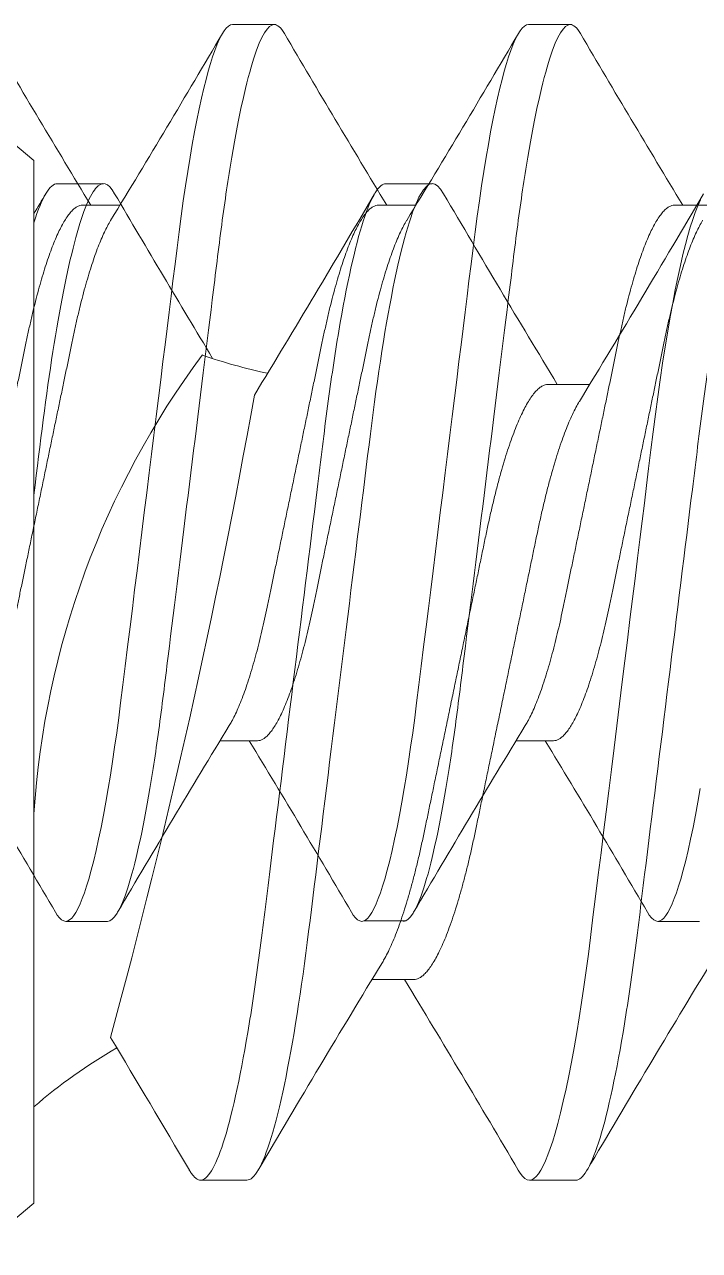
# Model space of a CAD drawing. Header units: inches. Extents: x 129892 to 140765, y 18172 to 24435.
# Drawn here: x 135166.22 to 135169.46, y 20805.65 to 20811.53 of the extents above; entities that cross this region are included whole.
import ezdxf

# ---------------------------------------------------------------- set-up
doc = ezdxf.new("R2010")
doc.units = ezdxf.units.IN
doc.header["$MEASUREMENT"] = 0

# ---------------------------------------------------------------- blocks, each defined once
blk = doc.blocks.new('A$C39E56D7B')
at = {"color": 0, "linetype": 'Continuous', "lineweight": 0}
for p, q in [((2.992, 6.5675), (2.722, 6.7941)), ((2.992, 1.5675), (2.992, 6.5675)), ((2.992, 1.5675), (2.722, 1.341))]:
    blk.add_line(p, q, dxfattribs=at)
at = {"color": 7, "linetype": 'Continuous', "lineweight": 15}
for p, q in [((3.1031, 6.4569), (3.3253, 6.4569)), ((4.6809, 6.4569), (4.9031, 6.4569)), ((2.992, 6.2698), (2.992, 6.3117)), ((2.992, 6.2698), (2.992, 4.9635)), ((5.4587, 5.4946), (5.6588, 5.4946)), ((2.992, 4.9635), (2.992, 3.4353)), ((4.8142, 2.6404), (4.614, 2.6404)), ((4.0142, 1.6782), (3.792, 1.6782)), ((5.592, 1.6782), (5.3698, 1.6782))]:
    blk.add_line(p, q, dxfattribs=at)
blk.add_lwpolyline([(5.3156, 1.7267), (5.3247, 1.712), (5.3365, 1.697), (5.3479, 1.6865), (5.359, 1.6802), (5.3698, 1.6782), (5.38, 1.68), (5.3906, 1.6857), (5.4014, 1.6952), (5.4125, 1.7086), (5.4239, 1.7261), (5.4355, 1.7476), (5.4466, 1.7716), (5.4579, 1.7993), (5.4694, 1.8305), (5.4809, 1.8653), (5.4926, 1.9036), (5.5056, 1.9505), (5.5187, 2.0015), (5.5318, 2.0566), (5.5449, 2.1155), (5.5578, 2.1781), (5.5707, 2.2441), (5.5834, 2.3134), (5.5959, 2.3857), (5.6076, 2.457), (5.6191, 2.5305), (5.6303, 2.606), (5.6413, 2.6833), (5.6519, 2.7622), (5.6623, 2.8423), (5.6742, 2.9387), (5.6866, 3.0385), (5.6994, 3.1417), (5.7126, 3.2481), (5.7247, 3.3454), (5.737, 3.4447), (5.7495, 3.5457), (5.7622, 3.6483), (5.7751, 3.752), (5.7881, 3.8567), (5.8011, 3.9619), (5.8142, 4.0675), (5.8267, 4.1679), (5.8391, 4.2679), (5.8514, 4.3675), (5.8637, 4.4663), (5.8758, 4.564), (5.8878, 4.6604), (5.8989, 4.75), (5.9098, 4.838), (5.9205, 4.9243), (5.931, 5.0088), (5.9412, 5.0912), (5.9523, 5.1807), (5.963, 5.2674), (5.9738, 5.352), (5.9849, 5.4354), (5.9964, 5.517), (6.0082, 5.5967), (6.0202, 5.6743), (6.0325, 5.7493), (6.0444, 5.8181), (6.0565, 5.8842), (6.0687, 5.9473), (6.081, 6.0074), (6.0934, 6.0642), (6.1058, 6.1175), (6.1176, 6.1645), (6.1293, 6.2082), (6.141, 6.2485), (6.1526, 6.2853), (6.1641, 6.3186), (6.1768, 6.3514), (6.1893, 6.3798)], dxfattribs=at)
for centre, radius, start, end in [((-106.9915, 71.2391), 127.7179, 329.445036, 329.495535), ((76.5843, 49.4486), 84.9197, 210.452863, 211.072821), ((-59.0122, 43.7749), 73.798, 328.706734, 329.580312), ((71.2032, 45.3215), 76.8291, 210.429883, 211.2238), ((-54.762, 42.1837), 70.6877, 328.655364, 329.595764), ((7.1162, 3.1693), 4.1327, 143.37063, 176.30864), ((4.6251, 7.9838), 2.4892, 250.63633, 258.1346), ((-30.4576, 11.5554), 35.0445, 344.79318, 349.95502), ((65.0321, -34.0469), 70.6845, 148.655342, 149.595785), ((67.7944, -34.7551), 72.0645, 148.664342, 149.586785), ((-60.9329, -37.188), 76.8322, 30.429898, 31.223784), ((-76.1029, -45.2441), 92.6324, 30.468341, 30.926406), ((4.6251, 0.1512), 2.4892, 119.74579, 131)]:
    blk.add_arc(centre, radius, start, end, dxfattribs=at)
for points, knots in [([(2.992, 4.9635), (3.0235, 5.2176), (3.0507, 5.4438), (3.1159, 5.8589), (3.1514, 6.0394), (3.2219, 6.3081), (3.2568, 6.3956), (3.3198, 6.4718), (3.3469, 6.4641), (3.3795, 6.4088)], [0, 0, 0, 0, 0.25, 0.25, 0.5, 0.5, 0.75, 0.75, 1, 1, 1, 1]), ([(3.792, 1.6782), (3.8241, 1.6782), (3.8615, 1.7363), (3.9398, 1.9786), (3.9805, 2.1624), (4.037, 2.4974), (4.055, 2.6186), (4.0887, 2.8713), (4.1044, 3.0026), (4.1572, 3.4283), (4.1968, 3.7474), (4.2762, 4.3876), (4.3157, 4.7068), (4.3685, 5.1325), (4.3842, 5.2638), (4.4179, 5.5165), (4.4359, 5.6376), (4.4924, 5.9727), (4.5331, 6.1565), (4.6114, 6.3987), (4.6488, 6.4569), (4.6809, 6.4569)], [0, 0, 0, 0, 0.125, 0.125, 0.25, 0.25, 0.3125, 0.3125, 0.375, 0.375, 0.5, 0.5, 0.625, 0.625, 0.6875, 0.6875, 0.75, 0.75, 0.875, 0.875, 1, 1, 1, 1]), ([(4.0142, 1.6782), (4.0484, 1.6782), (4.0886, 1.7446), (4.1725, 2.0194), (4.2158, 2.2274), (4.2942, 2.7232), (4.3263, 2.9999), (4.4045, 3.6308), (4.4478, 3.98), (4.5317, 4.6565), (4.572, 4.9813), (4.6405, 5.5336), (4.6805, 5.7917), (4.7644, 6.1944), (4.8077, 6.3365), (4.8861, 6.474), (4.9182, 6.4751), (4.9573, 6.4088)], [0, 0, 0, 0, 0.125, 0.125, 0.25, 0.25, 0.375, 0.375, 0.5, 0.5, 0.625, 0.625, 0.75, 0.75, 0.875, 0.875, 1, 1, 1, 1]), ([(5.592, 1.6782), (5.6241, 1.6782), (5.6615, 1.7363), (5.7398, 1.9786), (5.7805, 2.1624), (5.837, 2.4974), (5.855, 2.6186), (5.8887, 2.8713), (5.9044, 3.0026), (5.9572, 3.4283), (5.9968, 3.7474), (6.0762, 4.3876), (6.1157, 4.7068), (6.1685, 5.1325), (6.1842, 5.2638), (6.2179, 5.5165), (6.2359, 5.6376), (6.2924, 5.9727), (6.3331, 6.1565), (6.4114, 6.3987), (6.4488, 6.4569), (6.4809, 6.4569)], [0, 0, 0, 0, 0.125, 0.125, 0.25, 0.25, 0.3125, 0.3125, 0.375, 0.375, 0.5, 0.5, 0.625, 0.625, 0.6875, 0.6875, 0.75, 0.75, 0.875, 0.875, 1, 1, 1, 1]), ([(4.6638, 2.7224), (4.6679, 2.7292), (4.6774, 2.7449), (4.6928, 2.775), (4.71, 2.8122), (4.7275, 2.8545), (4.7449, 2.9009), (4.7621, 2.9512), (4.7792, 3.0051), (4.7957, 3.0615), (4.8115, 3.1197), (4.8267, 3.1793), (4.8414, 3.2409), (4.8557, 3.3042), (4.8693, 3.3693), (4.8832, 3.4365), (4.8977, 3.5061), (4.9129, 3.5793), (4.9288, 3.6559), (4.9453, 3.7357), (4.9622, 3.8171), (4.9794, 3.8999), (4.9968, 3.9835), (5.014, 4.0662), (5.0309, 4.1478), (5.0475, 4.2276), (5.0639, 4.3067), (5.0801, 4.3847), (5.096, 4.4612), (5.1115, 4.536), (5.1266, 4.6086), (5.1414, 4.68), (5.1559, 4.7499), (5.1701, 4.8186), (5.185, 4.8852), (5.2003, 4.95), (5.2162, 5.0126), (5.2323, 5.0718), (5.2485, 5.1273), (5.2648, 5.179), (5.2812, 5.2274), (5.2978, 5.2724), (5.3145, 5.3135), (5.3311, 5.3507), (5.3477, 5.3838), (5.3643, 5.4131), (5.381, 5.4383), (5.3975, 5.4591), (5.4136, 5.4752), (5.4292, 5.4864), (5.4443, 5.4933), (5.4539, 5.4942), (5.4587, 5.4946)], [0, 0, 0, 0, 0.015027, 0.035073, 0.056128, 0.077201, 0.098252, 0.119243, 0.140134, 0.160888, 0.180539, 0.200002, 0.21925, 0.238259, 0.257019, 0.275892, 0.295017, 0.314372, 0.334863, 0.355543, 0.376377, 0.397327, 0.418355, 0.439423, 0.459535, 0.479612, 0.49962, 0.519527, 0.5393, 0.558909, 0.578323, 0.597517, 0.61736, 0.636998, 0.656867, 0.677003, 0.697377, 0.717959, 0.737767, 0.757701, 0.777729, 0.797817, 0.817931, 0.838038, 0.858101, 0.878089, 0.89891, 0.919574, 0.940047, 0.960295, 0.980289, 1, 1, 1, 1]), ([(4.8142, 2.6404), (4.8188, 2.6408), (4.828, 2.6416), (4.8423, 2.6479), (4.8572, 2.6581), (4.8725, 2.6727), (4.8882, 2.6916), (4.9042, 2.7149), (4.9205, 2.7426), (4.9373, 2.775), (4.9544, 2.8122), (4.9719, 2.8545), (4.9893, 2.9009), (5.0066, 2.9512), (5.0236, 3.0051), (5.0401, 3.0615), (5.056, 3.1197), (5.0712, 3.1793), (5.0859, 3.2409), (5.1001, 3.3042), (5.1137, 3.3693), (5.1277, 3.4365), (5.1421, 3.5061), (5.1573, 3.5793), (5.1732, 3.6559), (5.1898, 3.7357), (5.2067, 3.8171), (5.2239, 3.8999), (5.2412, 3.9835), (5.2584, 4.0662), (5.2753, 4.1478), (5.2919, 4.2276), (5.3083, 4.3067), (5.3245, 4.3847), (5.3404, 4.4612), (5.3559, 4.536), (5.371, 4.6086), (5.3858, 4.68), (5.4004, 4.7499), (5.4146, 4.8186), (5.4294, 4.8852), (5.4448, 4.95), (5.4606, 5.0126), (5.4767, 5.0718), (5.493, 5.1273), (5.5092, 5.179), (5.5257, 5.2274), (5.5423, 5.2724), (5.5589, 5.3135), (5.5756, 5.3508), (5.5921, 5.3835), (5.6033, 5.4042), (5.6089, 5.4126), (5.6091, 5.413)], [0, 0, 0, 0, 0.018809, 0.037876, 0.057178, 0.076688, 0.096379, 0.116219, 0.136178, 0.156223, 0.177278, 0.198351, 0.219402, 0.240393, 0.261284, 0.282037, 0.301688, 0.321151, 0.340399, 0.359407, 0.378167, 0.39704, 0.416165, 0.435519, 0.45601, 0.47669, 0.497523, 0.518473, 0.539501, 0.560569, 0.58068, 0.600757, 0.620765, 0.640672, 0.660445, 0.680053, 0.699467, 0.718661, 0.738503, 0.758141, 0.77801, 0.798146, 0.81852, 0.839101, 0.858909, 0.878842, 0.89887, 0.918958, 0.939072, 0.959178, 0.979242, 0.999229, 1, 1, 1, 1]), ([(3.7378, 1.7267), (3.7408, 1.7216), (3.7479, 1.7098), (3.7587, 1.6964), (3.7701, 1.6858), (3.7813, 1.6794), (3.7884, 1.6786), (3.792, 1.6782)], [0, 0, 0, 0, 0.162479, 0.37481, 0.585282, 0.79373, 1, 1, 1, 1])]:
    blk.add_open_spline(points, degree=3, knots=knots, dxfattribs=at)
blk.add_open_spline([(2.992, 6.2698), (3.0321, 6.3961), (3.0704, 6.4569), (3.1031, 6.4569)], degree=3, dxfattribs=at)
blk = doc.blocks.new('A$C12DD3AAC')
at = {"color": 7, "linetype": 'Continuous', "lineweight": 15}
for p, q in [((22.9455, 6.2176), (23.1455, 6.2176)), ((24.3655, 6.2176), (24.5655, 6.2176)), ((22.2255, 5.3516), (22.4056, 5.3516)), ((23.6455, 5.3516), (23.8256, 5.3516)), ((25.0655, 5.3516), (25.2456, 5.3516)), ((23.0655, 2.7828), (22.8853, 2.7828)), ((24.4855, 2.7828), (24.3053, 2.7828)), ((22.3455, 1.9168), (22.1455, 1.9168)), ((23.7747, 1.9185), (23.5747, 1.9185)), ((25.1855, 1.9168), (24.9855, 1.9168))]:
    blk.add_line(p, q, dxfattribs=at)
for points in [[(22.0967, 1.9605), (22.1049, 1.9472), (22.1155, 1.9338), (22.1258, 1.9243), (22.1358, 1.9187), (22.1455, 1.9168), (22.1547, 1.9185), (22.1642, 1.9236), (22.1739, 1.9321), (22.184, 1.9442), (22.1942, 1.9599), (22.2046, 1.9793), (22.2147, 2.0009), (22.2248, 2.0258), (22.2351, 2.0539), (22.2455, 2.0852), (22.256, 2.1197), (22.2678, 2.1619), (22.2796, 2.2078), (22.2913, 2.2573), (22.3031, 2.3104), (22.3148, 2.3667), (22.3263, 2.4262), (22.3378, 2.4885), (22.349, 2.5536), (22.3596, 2.6177), (22.3699, 2.6839), (22.38, 2.7518), (22.3898, 2.8214), (22.3994, 2.8924), (22.4087, 2.9645), (22.4195, 3.0513), (22.4307, 3.1411), (22.4422, 3.234), (22.454, 3.3297), (22.4649, 3.4173), (22.476, 3.5066), (22.4873, 3.5976), (22.4987, 3.6899), (22.5103, 3.7832), (22.522, 3.8774), (22.5337, 3.9722), (22.5455, 4.0672), (22.5567, 4.1575), (22.5679, 4.2476), (22.579, 4.3372), (22.59, 4.4261), (22.6009, 4.514), (22.6117, 4.6008), (22.6217, 4.6814), (22.6315, 4.7606), (22.6411, 4.8383), (22.6506, 4.9143), (22.6598, 4.9885), (22.6697, 5.0691), (22.6794, 5.1471), (22.6891, 5.2233), (22.6991, 5.2983), (22.7095, 5.3718), (22.7201, 5.4435), (22.7309, 5.5133), (22.742, 5.5808), (22.7527, 5.6427), (22.7635, 5.7022), (22.7745, 5.759), (22.7856, 5.8131), (22.7967, 5.8642), (22.8079, 5.9122), (22.8185, 5.9545), (22.8291, 5.9938), (22.8396, 6.0301), (22.85, 6.0632), (22.8604, 6.0931), (22.8718, 6.1227), (22.883, 6.1483), (22.8941, 6.1698), (22.9049, 6.1872), (22.9155, 6.2007), (22.9258, 6.2101), (22.9358, 6.2158), (22.9455, 6.2176), (22.9455, 6.2176)], [(23.5167, 1.9605), (23.5249, 1.9472), (23.5355, 1.9338), (23.5458, 1.9243), (23.5558, 1.9187), (23.5655, 1.9168), (23.5747, 1.9185), (23.5842, 1.9236), (23.5939, 1.9321), (23.604, 1.9442), (23.6142, 1.9599), (23.6246, 1.9793), (23.6347, 2.0009), (23.6448, 2.0258), (23.6551, 2.0539), (23.6655, 2.0852), (23.676, 2.1197), (23.6878, 2.1619), (23.6996, 2.2078), (23.7113, 2.2573), (23.7231, 2.3104), (23.7348, 2.3667), (23.7463, 2.4262), (23.7578, 2.4885), (23.769, 2.5536), (23.7796, 2.6177), (23.7899, 2.6839), (23.8, 2.7518), (23.8098, 2.8214), (23.8194, 2.8924), (23.8287, 2.9645), (23.8395, 3.0513), (23.8507, 3.1411), (23.8622, 3.234), (23.874, 3.3297), (23.8849, 3.4173), (23.896, 3.5066), (23.9073, 3.5976), (23.9187, 3.6899), (23.9303, 3.7832), (23.942, 3.8774), (23.9537, 3.9722), (23.9655, 4.0672), (23.9767, 4.1575), (23.9879, 4.2476), (23.999, 4.3372), (24.01, 4.4261), (24.0209, 4.514), (24.0317, 4.6008), (24.0417, 4.6814), (24.0515, 4.7606), (24.0611, 4.8383), (24.0706, 4.9143), (24.0798, 4.9885), (24.0897, 5.0691), (24.0994, 5.1471), (24.1091, 5.2233), (24.1191, 5.2983), (24.1295, 5.3718), (24.1401, 5.4435), (24.1509, 5.5133), (24.162, 5.5808), (24.1727, 5.6427), (24.1835, 5.7022), (24.1945, 5.759), (24.2056, 5.8131), (24.2167, 5.8642), (24.2279, 5.9122), (24.2385, 5.9545), (24.2491, 5.9938), (24.2596, 6.0301), (24.27, 6.0632), (24.2804, 6.0931), (24.2918, 6.1227), (24.303, 6.1483), (24.3141, 6.1698), (24.3249, 6.1872), (24.3355, 6.2007), (24.3458, 6.2101), (24.3558, 6.2158), (24.3655, 6.2176), (24.3655, 6.2176)], [(24.9367, 1.9605), (24.9449, 1.9472), (24.9555, 1.9338), (24.9658, 1.9243), (24.9758, 1.9187), (24.9855, 1.9168), (24.9947, 1.9185), (25.0042, 1.9236), (25.0139, 1.9321), (25.024, 1.9442), (25.0342, 1.9599), (25.0446, 1.9793), (25.0547, 2.0009), (25.0648, 2.0258), (25.0751, 2.0539), (25.0855, 2.0852), (25.096, 2.1197), (25.1078, 2.1619), (25.1196, 2.2078), (25.1313, 2.2573), (25.1431, 2.3104), (25.1548, 2.3667), (25.1663, 2.4262), (25.1778, 2.4885), (25.189, 2.5536)]]:
    blk.add_lwpolyline(points, dxfattribs=at)
for centre, radius, start, end in [((82.1007, 41.6166), 69.9674, 210.434483, 211.21919), ((-31.9731, 38.3717), 63.6189, 328.655364, 329.595764), ((83.5207, 41.6166), 69.9674, 210.434483, 211.21919), ((-30.5531, 38.3717), 63.6189, 328.655364, 329.595764), ((84.9407, 41.6166), 69.9674, 210.434483, 211.21919), ((78.3277, -30.8732), 64.8581, 148.664342, 149.586785), ((79.7477, -30.8732), 64.8581, 148.664342, 149.586785), ((-37.5269, -33.0627), 69.149, 30.429898, 31.223784), ((-36.1069, -33.0627), 69.149, 30.429898, 31.223784), ((-35.3784, -33.4755), 69.9543, 30.434506, 31.219258)]:
    blk.add_arc(centre, radius, start, end, dxfattribs=at)
for points, knots in [([(22.3455, 1.9168), (22.3744, 1.9168), (22.408, 1.9691), (22.4785, 2.1871), (22.5152, 2.3526), (22.566, 2.6541), (22.5822, 2.7632), (22.6125, 2.9906), (22.6266, 3.1088), (22.6742, 3.4919), (22.7098, 3.7791), (22.7812, 4.3553), (22.8168, 4.6425), (22.8644, 5.0257), (22.8785, 5.1438), (22.9088, 5.3713), (22.925, 5.4803), (22.9758, 5.7819), (23.0125, 5.9473), (23.083, 6.1653), (23.1166, 6.2176), (23.1455, 6.2176)], [0, 0, 0, 0, 0.125, 0.125, 0.25, 0.25, 0.3125, 0.3125, 0.375, 0.375, 0.5, 0.5, 0.625, 0.625, 0.6875, 0.6875, 0.75, 0.75, 0.875, 0.875, 1, 1, 1, 1]), ([(23.7655, 1.9168), (23.7944, 1.9168), (23.828, 1.9691), (23.8985, 2.1871), (23.9352, 2.3526), (23.986, 2.6541), (24.0022, 2.7632), (24.0325, 2.9906), (24.0466, 3.1088), (24.0942, 3.4919), (24.1298, 3.7791), (24.2012, 4.3553), (24.2368, 4.6425), (24.2844, 5.0257), (24.2985, 5.1438), (24.3288, 5.3713), (24.345, 5.4803), (24.3958, 5.7819), (24.4325, 5.9473), (24.503, 6.1653), (24.5366, 6.2176), (24.5655, 6.2176)], [0, 0, 0, 0, 0.125, 0.125, 0.25, 0.25, 0.3125, 0.3125, 0.375, 0.375, 0.5, 0.5, 0.625, 0.625, 0.6875, 0.6875, 0.75, 0.75, 0.875, 0.875, 1, 1, 1, 1]), ([(21.5101, 2.8566), (21.5138, 2.8627), (21.5224, 2.8768), (21.5363, 2.904), (21.5517, 2.9374), (21.5674, 2.9755), (21.5831, 3.0172), (21.5986, 3.0625), (21.614, 3.1111), (21.6288, 3.1617), (21.6431, 3.2142), (21.6568, 3.2678), (21.67, 3.3233), (21.6828, 3.3802), (21.6951, 3.4388), (21.7076, 3.4993), (21.7206, 3.5619), (21.7343, 3.6278), (21.7486, 3.6967), (21.7635, 3.7685), (21.7787, 3.8419), (21.7942, 3.9163), (21.8098, 3.9916), (21.8253, 4.0661), (21.8405, 4.1394), (21.8554, 4.2113), (21.8702, 4.2825), (21.8848, 4.3527), (21.8991, 4.4215), (21.913, 4.4888), (21.9266, 4.5542), (21.94, 4.6185), (21.953, 4.6814), (21.9658, 4.7432), (21.9792, 4.8031), (21.993, 4.8615), (22.0073, 4.9178), (22.0218, 4.9711), (22.0364, 5.021), (22.051, 5.0676), (22.0658, 5.1111), (22.0807, 5.1516), (22.0957, 5.1886), (22.1107, 5.2221), (22.1256, 5.2519), (22.1406, 5.2782), (22.1556, 5.3009), (22.1704, 5.3196), (22.1849, 5.3341), (22.199, 5.3442), (22.2125, 5.3504), (22.2212, 5.3512), (22.2255, 5.3516)], [0, 0, 0, 0, 0.015022, 0.035067, 0.056123, 0.077196, 0.098247, 0.119238, 0.140129, 0.160884, 0.180534, 0.199997, 0.219246, 0.238254, 0.257015, 0.275888, 0.295014, 0.314368, 0.334859, 0.35554, 0.376373, 0.397323, 0.418352, 0.43942, 0.459532, 0.479609, 0.499618, 0.519525, 0.539298, 0.558906, 0.578321, 0.597515, 0.617358, 0.636996, 0.656865, 0.677001, 0.697376, 0.717957, 0.737765, 0.757699, 0.777727, 0.797816, 0.81793, 0.838037, 0.858101, 0.878088, 0.898909, 0.919573, 0.940046, 0.960295, 0.980289, 1, 1, 1, 1]), ([(22.9301, 2.8566), (22.9338, 2.8627), (22.9424, 2.8768), (22.9563, 2.904), (22.9717, 2.9374), (22.9874, 2.9755), (23.0031, 3.0172), (23.0186, 3.0625), (23.034, 3.1111), (23.0488, 3.1617), (23.0631, 3.2142), (23.0768, 3.2678), (23.09, 3.3233), (23.1028, 3.3802), (23.1151, 3.4388), (23.1276, 3.4993), (23.1406, 3.5619), (23.1543, 3.6278), (23.1686, 3.6967), (23.1835, 3.7685), (23.1987, 3.8419), (23.2142, 3.9163), (23.2298, 3.9916), (23.2453, 4.0661), (23.2605, 4.1394), (23.2754, 4.2113), (23.2902, 4.2825), (23.3048, 4.3527), (23.3191, 4.4215), (23.333, 4.4888), (23.3466, 4.5542), (23.36, 4.6185), (23.373, 4.6814), (23.3858, 4.7432), (23.3992, 4.8031), (23.413, 4.8615), (23.4273, 4.9178), (23.4418, 4.9711), (23.4564, 5.021), (23.471, 5.0676), (23.4858, 5.1111), (23.5007, 5.1516), (23.5157, 5.1886), (23.5307, 5.2221), (23.5456, 5.2519), (23.5606, 5.2782), (23.5756, 5.3009), (23.5904, 5.3196), (23.6049, 5.3341), (23.619, 5.3442), (23.6325, 5.3504), (23.6412, 5.3512), (23.6455, 5.3516)], [0, 0, 0, 0, 0.015022, 0.035067, 0.056123, 0.077196, 0.098247, 0.119238, 0.140129, 0.160884, 0.180534, 0.199997, 0.219246, 0.238254, 0.257015, 0.275888, 0.295014, 0.314368, 0.334859, 0.35554, 0.376373, 0.397323, 0.418352, 0.43942, 0.459532, 0.479609, 0.499618, 0.519525, 0.539298, 0.558906, 0.578321, 0.597515, 0.617358, 0.636996, 0.656865, 0.677001, 0.697376, 0.717957, 0.737765, 0.757699, 0.777727, 0.797816, 0.81793, 0.838037, 0.858101, 0.878088, 0.898909, 0.919573, 0.940046, 0.960295, 0.980289, 1, 1, 1, 1]), ([(24.3501, 2.8566), (24.3538, 2.8627), (24.3624, 2.8768), (24.3763, 2.904), (24.3917, 2.9374), (24.4074, 2.9755), (24.4231, 3.0172), (24.4386, 3.0625), (24.454, 3.1111), (24.4688, 3.1617), (24.4831, 3.2142), (24.4968, 3.2678), (24.51, 3.3233), (24.5228, 3.3802), (24.5351, 3.4388), (24.5476, 3.4993), (24.5606, 3.5619), (24.5743, 3.6278), (24.5886, 3.6967), (24.6035, 3.7685), (24.6187, 3.8419), (24.6342, 3.9163), (24.6498, 3.9916), (24.6653, 4.0661), (24.6805, 4.1394), (24.6954, 4.2113), (24.7102, 4.2825), (24.7248, 4.3527), (24.7391, 4.4215), (24.753, 4.4888), (24.7666, 4.5542), (24.78, 4.6185), (24.793, 4.6814), (24.8058, 4.7432), (24.8192, 4.8031), (24.833, 4.8615), (24.8473, 4.9178), (24.8618, 4.9711), (24.8764, 5.021), (24.891, 5.0676), (24.9058, 5.1111), (24.9207, 5.1516), (24.9357, 5.1886), (24.9507, 5.2221), (24.9656, 5.2519), (24.9806, 5.2782), (24.9956, 5.3009), (25.0104, 5.3196), (25.0249, 5.3341), (25.039, 5.3442), (25.0525, 5.3504), (25.0612, 5.3512), (25.0655, 5.3516)], [0, 0, 0, 0, 0.015022, 0.035067, 0.056123, 0.077196, 0.098247, 0.119238, 0.140129, 0.160884, 0.180534, 0.199997, 0.219246, 0.238254, 0.257015, 0.275888, 0.295014, 0.314368, 0.334859, 0.35554, 0.376373, 0.397323, 0.418352, 0.43942, 0.459532, 0.479609, 0.499618, 0.519525, 0.539298, 0.558906, 0.578321, 0.597515, 0.617358, 0.636996, 0.656865, 0.677001, 0.697376, 0.717957, 0.737765, 0.757699, 0.777727, 0.797816, 0.81793, 0.838037, 0.858101, 0.878088, 0.898909, 0.919573, 0.940046, 0.960295, 0.980289, 1, 1, 1, 1]), ([(21.6455, 2.7828), (21.6496, 2.7832), (21.6579, 2.7839), (21.6708, 2.7896), (21.6841, 2.7988), (21.6979, 2.8119), (21.712, 2.8289), (21.7265, 2.8499), (21.7412, 2.8747), (21.7563, 2.9039), (21.7717, 2.9375), (21.7874, 2.9755), (21.8031, 3.0173), (21.8186, 3.0625), (21.834, 3.1111), (21.8488, 3.1617), (21.8631, 3.2142), (21.8768, 3.2678), (21.89, 3.3233), (21.9028, 3.3802), (21.9151, 3.4388), (21.9276, 3.4993), (21.9406, 3.5619), (21.9543, 3.6278), (21.9686, 3.6967), (21.9835, 3.7685), (21.9987, 3.8419), (22.0142, 3.9163), (22.0298, 3.9916), (22.0453, 4.0661), (22.0605, 4.1394), (22.0754, 4.2113), (22.0902, 4.2825), (22.1048, 4.3527), (22.1191, 4.4215), (22.133, 4.4888), (22.1466, 4.5542), (22.16, 4.6185), (22.173, 4.6814), (22.1858, 4.7432), (22.1992, 4.8031), (22.213, 4.8615), (22.2273, 4.9178), (22.2418, 4.9711), (22.2564, 5.021), (22.271, 5.0676), (22.2858, 5.1111), (22.3007, 5.1516), (22.3157, 5.1886), (22.3307, 5.2222), (22.3456, 5.2516), (22.3557, 5.2702), (22.3607, 5.2778), (22.3609, 5.2781)], [0, 0, 0, 0, 0.018809, 0.037876, 0.057178, 0.076688, 0.096379, 0.116219, 0.136178, 0.156223, 0.177278, 0.198351, 0.219402, 0.240393, 0.261284, 0.282037, 0.301688, 0.321151, 0.340399, 0.359407, 0.378167, 0.39704, 0.416165, 0.435519, 0.45601, 0.47669, 0.497523, 0.518473, 0.539501, 0.560569, 0.58068, 0.600757, 0.620765, 0.640672, 0.660445, 0.680053, 0.699467, 0.718661, 0.738503, 0.758141, 0.77801, 0.798146, 0.81852, 0.839101, 0.858909, 0.878842, 0.89887, 0.918958, 0.939072, 0.959178, 0.979242, 0.999229, 1, 1, 1, 1]), ([(23.0655, 2.7828), (23.0696, 2.7832), (23.0779, 2.7839), (23.0908, 2.7896), (23.1041, 2.7988), (23.1179, 2.8119), (23.132, 2.8289), (23.1465, 2.8499), (23.1612, 2.8747), (23.1763, 2.9039), (23.1917, 2.9375), (23.2074, 2.9755), (23.2231, 3.0173), (23.2386, 3.0625), (23.254, 3.1111), (23.2688, 3.1617), (23.2831, 3.2142), (23.2968, 3.2678), (23.31, 3.3233), (23.3228, 3.3802), (23.3351, 3.4388), (23.3476, 3.4993), (23.3606, 3.5619), (23.3743, 3.6278), (23.3886, 3.6967), (23.4035, 3.7685), (23.4187, 3.8419), (23.4342, 3.9163), (23.4498, 3.9916), (23.4653, 4.0661), (23.4805, 4.1394), (23.4954, 4.2113), (23.5102, 4.2825), (23.5248, 4.3527), (23.5391, 4.4215), (23.553, 4.4888), (23.5666, 4.5542), (23.58, 4.6185), (23.593, 4.6814), (23.6058, 4.7432), (23.6192, 4.8031), (23.633, 4.8615), (23.6473, 4.9178), (23.6618, 4.9711), (23.6764, 5.021), (23.691, 5.0676), (23.7058, 5.1111), (23.7207, 5.1516), (23.7357, 5.1886), (23.7507, 5.2222), (23.7656, 5.2516), (23.7757, 5.2702), (23.7807, 5.2778), (23.7809, 5.2781)], [0, 0, 0, 0, 0.018809, 0.037876, 0.057178, 0.076688, 0.096379, 0.116219, 0.136178, 0.156223, 0.177278, 0.198351, 0.219402, 0.240393, 0.261284, 0.282037, 0.301688, 0.321151, 0.340399, 0.359407, 0.378167, 0.39704, 0.416165, 0.435519, 0.45601, 0.47669, 0.497523, 0.518473, 0.539501, 0.560569, 0.58068, 0.600757, 0.620765, 0.640672, 0.660445, 0.680053, 0.699467, 0.718661, 0.738503, 0.758141, 0.77801, 0.798146, 0.81852, 0.839101, 0.858909, 0.878842, 0.89887, 0.918958, 0.939072, 0.959178, 0.979242, 0.999229, 1, 1, 1, 1]), ([(24.4855, 2.7828), (24.4896, 2.7832), (24.4979, 2.7839), (24.5108, 2.7896), (24.5241, 2.7988), (24.5379, 2.8119), (24.552, 2.8289), (24.5665, 2.8499), (24.5812, 2.8747), (24.5963, 2.9039), (24.6117, 2.9375), (24.6274, 2.9755), (24.6431, 3.0173), (24.6586, 3.0625), (24.674, 3.1111), (24.6888, 3.1617), (24.7031, 3.2142), (24.7168, 3.2678), (24.73, 3.3233), (24.7428, 3.3802), (24.7551, 3.4388), (24.7676, 3.4993), (24.7806, 3.5619), (24.7943, 3.6278), (24.8086, 3.6967), (24.8235, 3.7685), (24.8387, 3.8419), (24.8542, 3.9163), (24.8698, 3.9916), (24.8853, 4.0661), (24.9005, 4.1394), (24.9154, 4.2113), (24.9302, 4.2825), (24.9448, 4.3527), (24.9591, 4.4215), (24.973, 4.4888), (24.9866, 4.5542), (25, 4.6185), (25.013, 4.6814), (25.0258, 4.7432), (25.0392, 4.8031), (25.053, 4.8615), (25.0673, 4.9178), (25.0818, 4.9711), (25.0964, 5.021), (25.111, 5.0676), (25.1258, 5.1111), (25.1407, 5.1516), (25.1557, 5.1886), (25.1707, 5.2222), (25.1856, 5.2516), (25.1957, 5.2702), (25.2007, 5.2778), (25.2009, 5.2781)], [0, 0, 0, 0, 0.018809, 0.037877, 0.057179, 0.076689, 0.096379, 0.11622, 0.136179, 0.156224, 0.177279, 0.198352, 0.219403, 0.240394, 0.261285, 0.282039, 0.301689, 0.321152, 0.340401, 0.359409, 0.378169, 0.397041, 0.416167, 0.435521, 0.456012, 0.476692, 0.497525, 0.518475, 0.539504, 0.560572, 0.580683, 0.60076, 0.620768, 0.640675, 0.660448, 0.680056, 0.699471, 0.718664, 0.738507, 0.758145, 0.778013, 0.798149, 0.818524, 0.839105, 0.858913, 0.878847, 0.898874, 0.918963, 0.939077, 0.959183, 0.979247, 0.999234, 1, 1, 1, 1])]:
    blk.add_open_spline(points, degree=3, knots=knots, dxfattribs=at)
for points in [[(23.1455, 6.2176), (23.1606, 6.2176), (23.177, 6.2037), (23.1942, 6.1745)], [(24.5655, 6.2176), (24.5806, 6.2176), (24.597, 6.2037), (24.6142, 6.1745)]]:
    blk.add_open_spline(points, degree=3, dxfattribs=at)

msp = doc.modelspace()

# ---------------------------------------------------------------- block references
for name, p in [('A$C12DD3AAC', (135144.2724, 20805.316)), ('A$C39E56D7B', (135163.2729, 20804.3134))]:
    msp.add_blockref(name, p)

doc.saveas('drawing.dxf')
